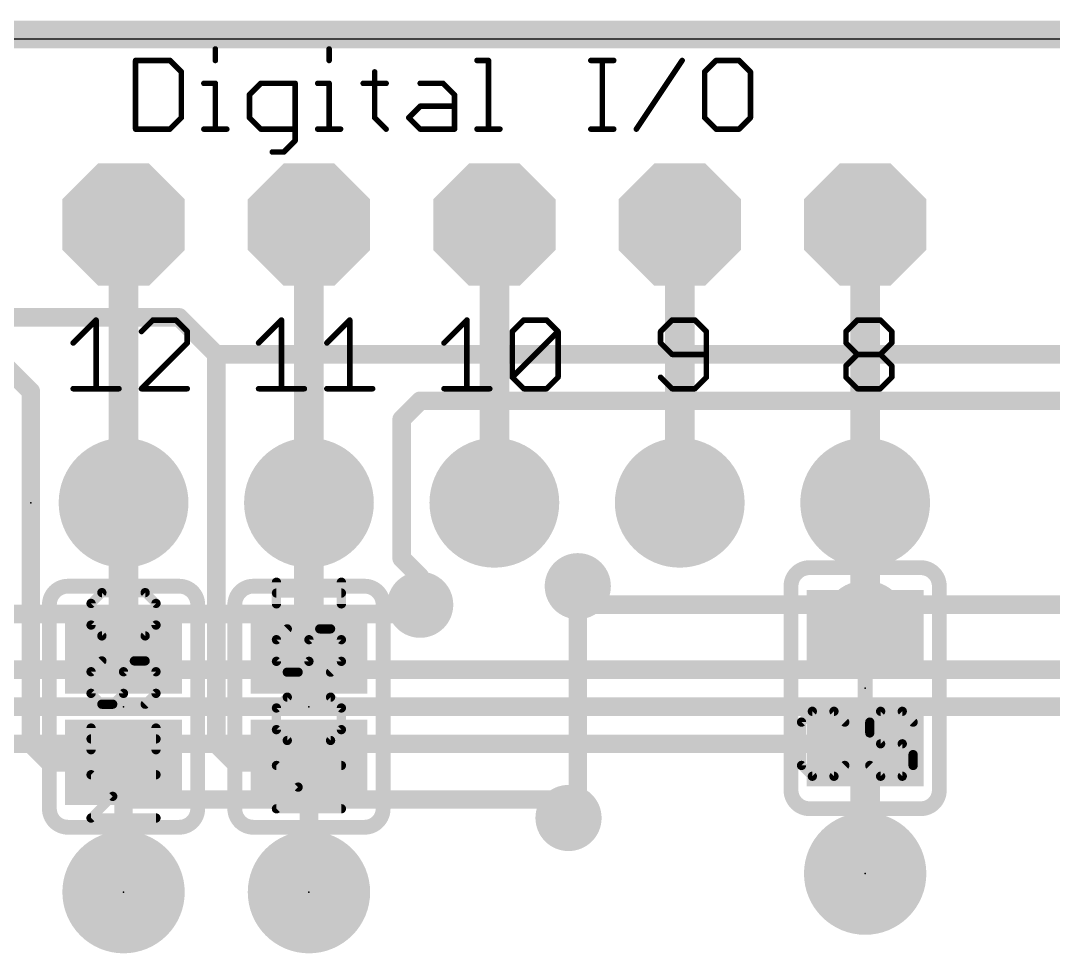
# Model space of a CAD drawing. Extents: x -0.1 to 68.7, y -0.4 to 53.6.
# Drawn here: x 30.09 to 44.23, y 40.82 to 53.59 of the extents above; entities that cross this region are included whole.
import ezdxf

# ---------------------------------------------------------------- set-up
doc = ezdxf.new("R2010")
doc.units = 0
for name, color, linetype in [('1', 12, 'CONTINUOUS'), ('16', 132, 'CONTINUOUS'), ('17', 110, 'CONTINUOUS'), ('18', 110, 'CONTINUOUS'), ('20', 4, 'CONTINUOUS'), ('21', 40, 'CONTINUOUS'), ('22', 6, 'CONTINUOUS'), ('23', 53, 'CONTINUOUS'), ('24', 53, 'CONTINUOUS'), ('51', 253, 'CONTINUOUS')]:
    doc.layers.add(name, color=color, linetype=linetype)

# ---------------------------------------------------------------- blocks, each defined once
blk = doc.blocks.new('RECT')
blk.add_solid([(-0.5, -0.5), (0.5, -0.5), (-0.5, 0.5), (0.5, 0.5)])
blk = doc.blocks.new('ROUNDP')
at = {"const_width": 0.5}
blk.add_lwpolyline([(0, -0.25, 1), (0, 0.25, 1), (0, -0.25)], format="xyb", dxfattribs=at)
blk = doc.blocks.new('OCTAGONP')
at = {"const_width": 0.5}
blk.add_lwpolyline([(-0.25, -0.1036), (-0.25, 0.1036), (-0.1036, 0.25), (0.1036, 0.25), (0.25, 0.1036), (0.25, -0.1036), (0.1036, -0.25), (-0.1036, -0.25), (-0.25, -0.1036), (-0.25, 0.1036)], dxfattribs=at)
blk = doc.blocks.new('ROUNDV')
at = {"const_width": 0.5}
blk.add_lwpolyline([(0, -0.25, 1), (0, 0.25, 1), (0, -0.25)], format="xyb", dxfattribs=at)

msp = doc.modelspace()

# ---------------------------------------------------------------- linework, layer by layer
at = {"layer": '1'}
for points, const_width in [([(0, 53.34), (68.58, 53.34)], 0.254), ([(31.496, 50.8), (31.496, 46.99)], 0.4064), ([(34.036, 50.8), (34.036, 46.99)], 0.4064), ([(36.576, 50.8), (36.576, 46.99)], 0.4064), ([(39.116, 50.8), (39.116, 46.99)], 0.4064), ([(41.656, 50.8), (41.656, 46.99)], 0.4064), ([(37.719, 45.72), (37.719, 45.847)], 0.254), ([(37.846, 45.593), (37.719, 45.72)], 0.254), ([(35.433, 45.466), (35.56, 45.593)], 0.254), ([(56.769, 45.593), (37.846, 45.593)], 0.254), ([(18.669, 45.466), (35.433, 45.466)], 0.254), ([(18.034, 44.704), (52.832, 44.704)], 0.254), ([(45.72, 44.196), (19.304, 44.196)], 0.254), ([(41.656, 43.688), (20.32, 43.688)], 0.254), ([(41.656, 41.91), (41.656, 43.688)], 0.254), ([(37.338, 42.926), (31.496, 42.926)], 0.254), ([(31.496, 42.926), (31.496, 41.656)], 0.254), ([(37.592, 42.672), (37.338, 42.926)], 0.254)]:
    msp.add_lwpolyline(points, dxfattribs=dict(at, const_width=const_width))
for points, const_width in [([(31.5976, 50.8, 1), (31.3944, 50.8)], 0.2032), ([(34.1376, 50.8, 1), (33.9344, 50.8)], 0.2032), ([(36.6776, 50.8, 1), (36.4744, 50.8)], 0.2032), ([(39.2176, 50.8, 1), (39.0144, 50.8)], 0.2032), ([(41.7576, 50.8, 1), (41.5544, 50.8)], 0.2032), ([(31.3944, 46.99, 1), (31.5976, 46.99)], 0.2032), ([(33.9344, 46.99, 1), (34.1376, 46.99)], 0.2032), ([(36.4744, 46.99, 1), (36.6776, 46.99)], 0.2032), ([(39.0144, 46.99, 1), (39.2176, 46.99)], 0.2032), ([(41.5544, 46.99, 1), (41.7576, 46.99)], 0.2032), ([(37.7825, 45.847, 1), (37.6555, 45.847)], 0.127), ([(37.7639, 45.7649, 1), (37.6741, 45.6751)], 0.127), ([(35.6049, 45.5481, 1), (35.5151, 45.6379)], 0.127), ([(37.6555, 45.72, 1), (37.7825, 45.72)], 0.127), ([(37.846, 45.6565, 1), (37.846, 45.5295)], 0.127), ([(37.8011, 45.5481, 1), (37.8909, 45.6379)], 0.127), ([(35.3881, 45.5109, 1), (35.4779, 45.4211)], 0.127), ([(35.433, 45.4025, 1), (35.433, 45.5295)], 0.127), ([(41.7195, 43.688, 1), (41.5925, 43.688)], 0.127), ([(41.656, 43.6245, 1), (41.656, 43.7515)], 0.127), ([(31.496, 42.9895, 1), (31.496, 42.8625)], 0.127), ([(31.5595, 42.926, 1), (31.4325, 42.926)], 0.127), ([(37.3829, 42.9709, 1), (37.2931, 42.8811)], 0.127), ([(37.338, 42.8625, 1), (37.338, 42.9895)], 0.127), ([(37.5471, 42.6271, 1), (37.6369, 42.7169)], 0.127), ([(41.5925, 41.91, 1), (41.7195, 41.91)], 0.127), ([(31.4325, 41.656, 1), (31.5595, 41.656)], 0.127)]:
    msp.add_lwpolyline(points, format="xyb", dxfattribs=dict(at, const_width=const_width))
at = {"layer": '16'}
for points, const_width in [([(68.58, 53.467), (0, 53.467)], 0.254), ([(32.258, 49.53), (17.78, 49.53)], 0.254), ([(32.766, 49.022), (32.258, 49.53)], 0.254), ([(29.718, 49.022), (30.226, 48.514)], 0.254), ([(32.766, 43.688), (32.766, 49.022)], 0.254), ([(61.468, 49.022), (32.766, 49.022)], 0.254), ([(30.226, 48.514), (30.226, 43.688)], 0.254), ([(35.306, 48.133), (35.56, 48.387)], 0.254), ([(59.055, 48.387), (35.56, 48.387)], 0.254), ([(35.306, 46.228), (35.306, 48.133)], 0.254), ([(31.496, 46.99), (31.496, 44.958)], 0.4064), ([(34.036, 46.99), (34.036, 44.958)], 0.4064), ([(41.656, 46.99), (41.656, 45.212)], 0.4064), ([(35.56, 45.974), (35.306, 46.228)], 0.254), ([(35.56, 45.593), (35.56, 45.974)], 0.254), ([(37.719, 45.847), (37.719, 42.799)], 0.254), ([(41.656, 43.688), (41.656, 41.91)], 0.4064), ([(30.226, 43.688), (30.48, 43.434)], 0.254), ([(33.02, 43.434), (32.766, 43.688)], 0.254), ([(30.48, 43.434), (31.496, 43.434)], 0.254), ([(31.496, 41.656), (31.496, 43.434)], 0.254), ([(34.036, 43.434), (33.02, 43.434)], 0.254), ([(34.036, 41.656), (34.036, 43.434)], 0.254), ([(37.719, 42.799), (37.592, 42.672)], 0.254)]:
    msp.add_lwpolyline(points, dxfattribs=dict(at, const_width=const_width))
for points, const_width in [([(32.3029, 49.5749, 1), (32.2131, 49.4851)], 0.127), ([(32.258, 49.4665, 1), (32.258, 49.5935)], 0.127), ([(32.8295, 49.022, 1), (32.7025, 49.022)], 0.127), ([(32.766, 49.0855, 1), (32.766, 48.9585)], 0.127), ([(32.7211, 48.9771, 1), (32.8109, 49.0669)], 0.127), ([(30.2895, 48.514, 1), (30.1625, 48.514)], 0.127), ([(30.1811, 48.4691, 1), (30.2709, 48.5589)], 0.127), ([(35.56, 48.4505, 1), (35.56, 48.3235)], 0.127), ([(35.6049, 48.3421, 1), (35.5151, 48.4319)], 0.127), ([(35.3695, 48.133, 1), (35.2425, 48.133)], 0.127), ([(35.2611, 48.1779, 1), (35.3509, 48.0881)], 0.127), ([(31.5976, 46.99, 1), (31.3944, 46.99)], 0.2032), ([(34.1376, 46.99, 1), (33.9344, 46.99)], 0.2032), ([(41.7576, 46.99, 1), (41.5544, 46.99)], 0.2032), ([(35.3509, 46.2729, 1), (35.2611, 46.1831)], 0.127), ([(35.2425, 46.228, 1), (35.3695, 46.228)], 0.127), ([(35.6235, 45.974, 1), (35.4965, 45.974)], 0.127), ([(35.5151, 45.9291, 1), (35.6049, 46.0189)], 0.127), ([(37.7825, 45.847, 1), (37.6555, 45.847)], 0.127), ([(35.4965, 45.593, 1), (35.6235, 45.593)], 0.127), ([(41.5544, 45.212, 1), (41.7576, 45.212)], 0.2032), ([(31.3944, 44.958, 1), (31.5976, 44.958)], 0.2032), ([(33.9344, 44.958, 1), (34.1376, 44.958)], 0.2032), ([(41.7576, 43.688, 1), (41.5544, 43.688)], 0.2032), ([(30.2709, 43.7329, 1), (30.1811, 43.6431)], 0.127), ([(30.1625, 43.688, 1), (30.2895, 43.688)], 0.127), ([(32.8109, 43.7329, 1), (32.7211, 43.6431)], 0.127), ([(32.7025, 43.688, 1), (32.8295, 43.688)], 0.127), ([(30.48, 43.4975, 1), (30.48, 43.3705)], 0.127), ([(30.4351, 43.3891, 1), (30.5249, 43.4789)], 0.127), ([(31.5595, 43.434, 1), (31.4325, 43.434)], 0.127), ([(31.496, 43.3705, 1), (31.496, 43.4975)], 0.127), ([(33.02, 43.4975, 1), (33.02, 43.3705)], 0.127), ([(32.9751, 43.3891, 1), (33.0649, 43.4789)], 0.127), ([(34.0995, 43.434, 1), (33.9725, 43.434)], 0.127), ([(34.036, 43.3705, 1), (34.036, 43.4975)], 0.127), ([(37.7639, 42.7541, 1), (37.6741, 42.8439)], 0.127), ([(37.5471, 42.7169, 1), (37.6369, 42.6271)], 0.127), ([(37.6555, 42.799, 1), (37.7825, 42.799)], 0.127), ([(41.5544, 41.91, 1), (41.7576, 41.91)], 0.2032), ([(31.4325, 41.656, 1), (31.5595, 41.656)], 0.127), ([(33.9725, 41.656, 1), (34.0995, 41.656)], 0.127)]:
    msp.add_lwpolyline(points, format="xyb", dxfattribs=dict(at, const_width=const_width))
at = {"layer": '20'}
msp.add_line((64.516, 53.34), (0, 53.34), dxfattribs=at)
at = {"layer": '21'}
for points, const_width in [([(32.7724, 53.2055, 1), (32.7343, 53.2055)], 0.0381), ([(34.3316, 53.2055, 1), (34.2935, 53.2055)], 0.0381), ([(31.6802, 53.0487, 1), (31.6421, 53.0487)], 0.0381), ([(31.6611, 53.0678, 1), (31.6611, 53.0297)], 0.0381), ([(32.1449, 53.0622, 1), (32.1179, 53.0352)], 0.0381), ([(32.1314, 53.0297, 1), (32.1314, 53.0678)], 0.0381), ([(32.7343, 53.0487, 1), (32.7724, 53.0487)], 0.0381), ([(34.2935, 53.0487, 1), (34.3316, 53.0487)], 0.0381), ([(36.3387, 53.0678, 1), (36.3387, 53.0297)], 0.0381), ([(36.5145, 53.0487, 1), (36.4764, 53.0487)], 0.0381), ([(36.4955, 53.0297, 1), (36.4955, 53.0678)], 0.0381), ([(37.8979, 53.0678, 1), (37.8979, 53.0297)], 0.0381), ([(38.0737, 53.0487, 1), (38.0356, 53.0487)], 0.0381), ([(38.2114, 53.0297, 1), (38.2114, 53.0678)], 0.0381), ([(39.1645, 53.0381, 1), (39.1328, 53.0593)], 0.0381), ([(39.6138, 53.0678, 1), (39.6138, 53.0297)], 0.0381), ([(39.6273, 53.0352, 1), (39.6004, 53.0622)], 0.0381), ([(39.9409, 53.0622, 1), (39.9139, 53.0352)], 0.0381), ([(39.9274, 53.0297, 1), (39.9274, 53.0678)], 0.0381), ([(32.3072, 52.8919, 1), (32.2691, 52.8919)], 0.0381), ([(32.2747, 52.8785, 1), (32.3016, 52.9054)], 0.0381), ([(34.9553, 52.8919, 1), (34.9172, 52.8919)], 0.0381), ([(39.4761, 52.8919, 1), (39.438, 52.8919)], 0.0381), ([(39.4436, 52.9054, 1), (39.4706, 52.8785)], 0.0381), ([(40.1032, 52.8919, 1), (40.0651, 52.8919)], 0.0381), ([(40.0707, 52.8785, 1), (40.0976, 52.9054)], 0.0381), ([(32.5966, 52.7542, 1), (32.5966, 52.7161)], 0.0381), ([(32.7724, 52.7352, 1), (32.7343, 52.7352)], 0.0381), ([(32.7534, 52.7161, 1), (32.7534, 52.7542)], 0.0381), ([(33.3771, 52.7542, 1), (33.3771, 52.7161)], 0.0381), ([(33.3905, 52.7217, 1), (33.3636, 52.7486)], 0.0381), ([(33.8664, 52.7352, 1), (33.8283, 52.7352)], 0.0381), ([(33.8474, 52.7161, 1), (33.8474, 52.7542)], 0.0381), ([(34.1558, 52.7542, 1), (34.1558, 52.7161)], 0.0381), ([(34.3316, 52.7352, 1), (34.2935, 52.7352)], 0.0381), ([(34.3126, 52.7161, 1), (34.3126, 52.7542)], 0.0381), ([(34.7795, 52.7542, 1), (34.7795, 52.7161)], 0.0381), ([(35.093, 52.7161, 1), (35.093, 52.7542)], 0.0381), ([(35.5599, 52.7542, 1), (35.5599, 52.7161)], 0.0381), ([(35.8869, 52.7486, 1), (35.86, 52.7217)], 0.0381), ([(35.8735, 52.7161, 1), (35.8735, 52.7542)], 0.0381), ([(33.2393, 52.5784, 1), (33.2012, 52.5784)], 0.0381), ([(33.2068, 52.5919, 1), (33.2338, 52.5649)], 0.0381), ([(36.0493, 52.5784, 1), (36.0112, 52.5784)], 0.0381), ([(36.0168, 52.5649, 1), (36.0437, 52.5919)], 0.0381), ([(35.5599, 52.4407, 1), (35.5599, 52.4026)], 0.0381), ([(35.5734, 52.4082, 1), (35.5465, 52.4351)], 0.0381), ([(36.0302, 52.4026, 1), (36.0302, 52.4407)], 0.0381), ([(32.2691, 52.2649, 1), (32.3072, 52.2649)], 0.0381), ([(32.3016, 52.2514, 1), (32.2747, 52.2783)], 0.0381), ([(33.2338, 52.2783, 1), (33.2068, 52.2514)], 0.0381), ([(33.2012, 52.2649, 1), (33.2393, 52.2649)], 0.0381), ([(34.9497, 52.2783, 1), (34.9228, 52.2514)], 0.0381), ([(34.9172, 52.2649, 1), (34.9553, 52.2649)], 0.0381), ([(35.4166, 52.2783, 1), (35.3897, 52.2514)], 0.0381), ([(35.3897, 52.2783, 1), (35.4166, 52.2514)], 0.0381), ([(39.4706, 52.2783, 1), (39.4436, 52.2514)], 0.0381), ([(39.438, 52.2649, 1), (39.4761, 52.2649)], 0.0381), ([(40.0651, 52.2649, 1), (40.1032, 52.2649)], 0.0381), ([(40.0976, 52.2514, 1), (40.0707, 52.2783)], 0.0381), ([(31.6611, 52.1272, 1), (31.6611, 52.0891)], 0.0381), ([(31.6421, 52.1081, 1), (31.6802, 52.1081)], 0.0381), ([(32.1179, 52.1216, 1), (32.1449, 52.0946)], 0.0381), ([(32.1314, 52.0891, 1), (32.1314, 52.1272)], 0.0381), ([(32.5966, 52.1272, 1), (32.5966, 52.0891)], 0.0381), ([(32.7343, 52.1081, 1), (32.7724, 52.1081)], 0.0381), ([(32.9102, 52.0891, 1), (32.9102, 52.1272)], 0.0381), ([(33.3771, 52.1272, 1), (33.3771, 52.0891)], 0.0381), ([(33.3636, 52.0946, 1), (33.3905, 52.1216)], 0.0381), ([(33.8474, 52.0891, 1), (33.8474, 52.1272)], 0.0381), ([(34.1558, 52.1272, 1), (34.1558, 52.0891)], 0.0381), ([(34.2935, 52.1081, 1), (34.3316, 52.1081)], 0.0381), ([(34.4693, 52.0891, 1), (34.4693, 52.1272)], 0.0381), ([(35.0796, 52.0946, 1), (35.1065, 52.1216)], 0.0381), ([(35.5599, 52.1272, 1), (35.5599, 52.0891)], 0.0381), ([(35.5465, 52.0946, 1), (35.5734, 52.1216)], 0.0381), ([(36.0112, 52.1081, 1), (36.0493, 52.1081)], 0.0381), ([(36.0302, 52.0891, 1), (36.0302, 52.1272)], 0.0381), ([(36.3387, 52.1272, 1), (36.3387, 52.0891)], 0.0381), ([(36.4764, 52.1081, 1), (36.5145, 52.1081)], 0.0381), ([(36.6522, 52.0891, 1), (36.6522, 52.1272)], 0.0381), ([(37.8979, 52.1272, 1), (37.8979, 52.0891)], 0.0381), ([(38.0356, 52.1081, 1), (38.0737, 52.1081)], 0.0381), ([(38.2114, 52.0891, 1), (38.2114, 52.1272)], 0.0381), ([(38.5057, 52.1187, 1), (38.5374, 52.0975)], 0.0381), ([(39.6138, 52.1272, 1), (39.6138, 52.0891)], 0.0381), ([(39.6004, 52.0946, 1), (39.6273, 52.1216)], 0.0381), ([(39.9139, 52.1216, 1), (39.9409, 52.0946)], 0.0381), ([(39.9274, 52.0891, 1), (39.9274, 52.1272)], 0.0381), ([(33.8283, 51.9513, 1), (33.8664, 51.9513)], 0.0381), ([(33.8608, 51.9379, 1), (33.8339, 51.9648)], 0.0381), ([(33.5338, 51.8136, 1), (33.5338, 51.7755)], 0.0381), ([(33.6771, 51.808, 1), (33.7041, 51.7811)], 0.0381), ([(33.6906, 51.7755, 1), (33.6906, 51.8136)], 0.0381), ([(31.1386, 49.4927, 1), (31.1005, 49.4927)], 0.0381), ([(31.1331, 49.4792, 1), (31.1061, 49.5062)], 0.0381), ([(31.8983, 49.5118, 1), (31.8983, 49.4737)], 0.0381), ([(31.9118, 49.4792, 1), (31.8849, 49.5062)], 0.0381), ([(32.2254, 49.5062, 1), (32.1984, 49.4792)], 0.0381), ([(32.2119, 49.4737, 1), (32.2119, 49.5118)], 0.0381), ([(33.6786, 49.4927, 1), (33.6405, 49.4927)], 0.0381), ([(33.6731, 49.4792, 1), (33.6461, 49.5062)], 0.0381), ([(34.6142, 49.4927, 1), (34.5761, 49.4927)], 0.0381), ([(34.6086, 49.4792, 1), (34.5816, 49.5062)], 0.0381), ([(36.2186, 49.4927, 1), (36.1805, 49.4927)], 0.0381), ([(36.2131, 49.4792, 1), (36.1861, 49.5062)], 0.0381), ([(36.9783, 49.5118, 1), (36.9783, 49.4737)], 0.0381), ([(36.9918, 49.4792, 1), (36.9649, 49.5062)], 0.0381), ([(37.3054, 49.5062, 1), (37.2784, 49.4792)], 0.0381), ([(37.2919, 49.4737, 1), (37.2919, 49.5118)], 0.0381), ([(39.0103, 49.5118, 1), (39.0103, 49.4737)], 0.0381), ([(39.0238, 49.4792, 1), (38.9969, 49.5062)], 0.0381), ([(39.3374, 49.5062, 1), (39.3104, 49.4792)], 0.0381), ([(39.3239, 49.4737, 1), (39.3239, 49.5118)], 0.0381), ([(41.5503, 49.5118, 1), (41.5503, 49.4737)], 0.0381), ([(41.5638, 49.4792, 1), (41.5369, 49.5062)], 0.0381), ([(41.8774, 49.5062, 1), (41.8504, 49.4792)], 0.0381), ([(41.8639, 49.4737, 1), (41.8639, 49.5118)], 0.0381), ([(31.7281, 49.3494, 1), (31.7551, 49.3225)], 0.0381), ([(32.3877, 49.3359, 1), (32.3496, 49.3359)], 0.0381), ([(32.3552, 49.3225, 1), (32.3821, 49.3494)], 0.0381), ([(36.8406, 49.3359, 1), (36.8025, 49.3359)], 0.0381), ([(36.8081, 49.3494, 1), (36.8351, 49.3225)], 0.0381), ([(37.4677, 49.3359, 1), (37.4296, 49.3359)], 0.0381), ([(37.4621, 49.3225, 1), (37.4352, 49.3494)], 0.0381), ([(37.4352, 49.3225, 1), (37.4621, 49.3494)], 0.0381), ([(38.8726, 49.3359, 1), (38.8345, 49.3359)], 0.0381), ([(38.8401, 49.3494, 1), (38.8671, 49.3225)], 0.0381), ([(39.4997, 49.3359, 1), (39.4616, 49.3359)], 0.0381), ([(39.4672, 49.3225, 1), (39.4941, 49.3494)], 0.0381), ([(41.4126, 49.3359, 1), (41.3745, 49.3359)], 0.0381), ([(41.3801, 49.3494, 1), (41.4071, 49.3225)], 0.0381), ([(42.0397, 49.3359, 1), (42.0016, 49.3359)], 0.0381), ([(42.0072, 49.3225, 1), (42.0341, 49.3494)], 0.0381), ([(30.7926, 49.1926, 1), (30.8195, 49.1657)], 0.0381), ([(32.3496, 49.1792, 1), (32.3877, 49.1792)], 0.0381), ([(32.3821, 49.1657, 1), (32.3552, 49.1926)], 0.0381), ([(33.3326, 49.1926, 1), (33.3595, 49.1657)], 0.0381), ([(34.2681, 49.1926, 1), (34.2951, 49.1657)], 0.0381), ([(35.8726, 49.1926, 1), (35.8995, 49.1657)], 0.0381), ([(38.8345, 49.1792, 1), (38.8726, 49.1792)], 0.0381), ([(38.8671, 49.1926, 1), (38.8401, 49.1657)], 0.0381), ([(41.3745, 49.1792, 1), (41.4126, 49.1792)], 0.0381), ([(41.4071, 49.1926, 1), (41.3801, 49.1657)], 0.0381), ([(42.0016, 49.1792, 1), (42.0397, 49.1792)], 0.0381), ([(42.0341, 49.1657, 1), (42.0072, 49.1926)], 0.0381), ([(39.0103, 49.0415, 1), (39.0103, 49.0034)], 0.0381), ([(38.9969, 49.0089, 1), (39.0238, 49.0359)], 0.0381), ([(39.4807, 49.0034, 1), (39.4807, 49.0415)], 0.0381), ([(41.5503, 49.0415, 1), (41.5503, 49.0034)], 0.0381), ([(41.5638, 49.0089, 1), (41.5369, 49.0359)], 0.0381), ([(41.5369, 49.0089, 1), (41.5638, 49.0359)], 0.0381), ([(41.8774, 49.0359, 1), (41.8504, 49.0089)], 0.0381), ([(41.8504, 49.0359, 1), (41.8774, 49.0089)], 0.0381), ([(41.8639, 49.0034, 1), (41.8639, 49.0415)], 0.0381), ([(41.4126, 48.8656, 1), (41.3745, 48.8656)], 0.0381), ([(41.3801, 48.8791, 1), (41.4071, 48.8522)], 0.0381), ([(42.0397, 48.8656, 1), (42.0016, 48.8656)], 0.0381), ([(42.0072, 48.8522, 1), (42.0341, 48.8791)], 0.0381), ([(36.8351, 48.7223, 1), (36.8081, 48.6954)], 0.0381), ([(36.8081, 48.7223, 1), (36.8351, 48.6954)], 0.0381), ([(36.8025, 48.7089, 1), (36.8406, 48.7089)], 0.0381), ([(37.4296, 48.7089, 1), (37.4677, 48.7089)], 0.0381), ([(37.4621, 48.6954, 1), (37.4352, 48.7223)], 0.0381), ([(38.8671, 48.7223, 1), (38.8401, 48.6954)], 0.0381), ([(39.4616, 48.7089, 1), (39.4997, 48.7089)], 0.0381), ([(39.4941, 48.6954, 1), (39.4672, 48.7223)], 0.0381), ([(41.3745, 48.7089, 1), (41.4126, 48.7089)], 0.0381), ([(41.4071, 48.7223, 1), (41.3801, 48.6954)], 0.0381), ([(42.0016, 48.7089, 1), (42.0397, 48.7089)], 0.0381), ([(42.0341, 48.6954, 1), (42.0072, 48.7223)], 0.0381), ([(30.8061, 48.5712, 1), (30.8061, 48.5331)], 0.0381), ([(31.1005, 48.5521, 1), (31.1386, 48.5521)], 0.0381), ([(31.4331, 48.5331, 1), (31.4331, 48.5712)], 0.0381), ([(31.7416, 48.5712, 1), (31.7416, 48.5331)], 0.0381), ([(31.7281, 48.5656, 1), (31.7551, 48.5386)], 0.0381), ([(32.3687, 48.5331, 1), (32.3687, 48.5712)], 0.0381), ([(33.3461, 48.5712, 1), (33.3461, 48.5331)], 0.0381), ([(33.6405, 48.5521, 1), (33.6786, 48.5521)], 0.0381), ([(33.9731, 48.5331, 1), (33.9731, 48.5712)], 0.0381), ([(34.2816, 48.5712, 1), (34.2816, 48.5331)], 0.0381), ([(34.5761, 48.5521, 1), (34.6142, 48.5521)], 0.0381), ([(34.9087, 48.5331, 1), (34.9087, 48.5712)], 0.0381), ([(35.8861, 48.5712, 1), (35.8861, 48.5331)], 0.0381), ([(36.1805, 48.5521, 1), (36.2186, 48.5521)], 0.0381), ([(36.5131, 48.5331, 1), (36.5131, 48.5712)], 0.0381), ([(36.9783, 48.5712, 1), (36.9783, 48.5331)], 0.0381), ([(36.9649, 48.5386, 1), (36.9918, 48.5656)], 0.0381), ([(37.2784, 48.5656, 1), (37.3054, 48.5386)], 0.0381), ([(37.2919, 48.5331, 1), (37.2919, 48.5712)], 0.0381), ([(39.0103, 48.5712, 1), (39.0103, 48.5331)], 0.0381), ([(38.9969, 48.5386, 1), (39.0238, 48.5656)], 0.0381), ([(39.3104, 48.5656, 1), (39.3374, 48.5386)], 0.0381), ([(39.3239, 48.5331, 1), (39.3239, 48.5712)], 0.0381), ([(41.5503, 48.5712, 1), (41.5503, 48.5331)], 0.0381), ([(41.5369, 48.5386, 1), (41.5638, 48.5656)], 0.0381), ([(41.8504, 48.5656, 1), (41.8774, 48.5386)], 0.0381), ([(41.8639, 48.5331, 1), (41.8639, 48.5712)], 0.0381), ([(33.6225, 45.9015, 1), (33.559, 45.9015)], 0.0635), ([(34.5123, 45.9015, 1), (34.4487, 45.9015)], 0.0635), ([(41.656, 45.1594, 1), (41.656, 45.5186, 1), (41.656, 45.1594)], 0.8128), ([(31.199, 45.791, 1), (31.199, 45.7275)], 0.0635), ([(31.2215, 45.7368, 1), (31.1766, 45.7817)], 0.0635), ([(31.8147, 45.7817, 1), (31.7698, 45.7368)], 0.0635), ([(31.7922, 45.7275, 1), (31.7922, 45.791)], 0.0635), ([(33.5907, 45.785, 1), (33.5907, 45.7215)], 0.0635), ([(34.4805, 45.7215, 1), (34.4805, 45.785)], 0.0635), ([(31.0825, 45.611, 1), (31.019, 45.611)], 0.0635), ([(31.0283, 45.6334, 1), (31.0732, 45.5885)], 0.0635), ([(31.9722, 45.611, 1), (31.9088, 45.611)], 0.0635), ([(31.918, 45.5885, 1), (31.963, 45.6334)], 0.0635), ([(33.559, 45.6049, 1), (33.6225, 45.6049)], 0.0635), ([(34.4487, 45.6049, 1), (34.5123, 45.6049)], 0.0635), ([(31.019, 45.3144, 1), (31.0825, 45.3144)], 0.0635), ([(31.0732, 45.3368, 1), (31.0283, 45.2919)], 0.0635), ([(31.9088, 45.3144, 1), (31.9722, 45.3144)], 0.0635), ([(31.963, 45.2919, 1), (31.918, 45.3368)], 0.0635), ([(33.7615, 45.2401, 1), (33.7166, 45.285)], 0.0635), ([(34.1839, 45.2943, 1), (34.1839, 45.2308)], 0.0635), ([(34.2064, 45.2401, 1), (34.1615, 45.285)], 0.0635), ([(34.3547, 45.285, 1), (34.3098, 45.2401)], 0.0635), ([(34.3322, 45.2308, 1), (34.3322, 45.2943)], 0.0635), ([(31.199, 45.1978, 1), (31.199, 45.1343)], 0.0635), ([(31.1766, 45.1436, 1), (31.2215, 45.1885)], 0.0635), ([(31.7698, 45.1885, 1), (31.8147, 45.1436)], 0.0635), ([(31.7922, 45.1343, 1), (31.7922, 45.1978)], 0.0635), ([(33.6225, 45.1143, 1), (33.559, 45.1143)], 0.0635), ([(33.5683, 45.1367, 1), (33.6132, 45.0918)], 0.0635), ([(34.0674, 45.1143, 1), (34.0039, 45.1143)], 0.0635), ([(34.0132, 45.1367, 1), (34.0581, 45.0918)], 0.0635), ([(34.5123, 45.1143, 1), (34.4487, 45.1143)], 0.0635), ([(34.458, 45.0918, 1), (34.503, 45.1367)], 0.0635), ([(31.2215, 44.8013, 1), (31.1766, 44.8462)], 0.0635), ([(31.6439, 44.8555, 1), (31.6439, 44.792)], 0.0635), ([(31.6664, 44.8013, 1), (31.6215, 44.8462)], 0.0635), ([(31.8147, 44.8462, 1), (31.7698, 44.8013)], 0.0635), ([(31.7922, 44.792, 1), (31.7922, 44.8555)], 0.0635), ([(33.559, 44.8177, 1), (33.6225, 44.8177)], 0.0635), ([(33.6132, 44.8402, 1), (33.5683, 44.7953)], 0.0635), ([(34.0039, 44.8177, 1), (34.0674, 44.8177)], 0.0635), ([(34.0581, 44.7953, 1), (34.0132, 44.8402)], 0.0635), ([(34.4487, 44.8177, 1), (34.5123, 44.8177)], 0.0635), ([(34.503, 44.7953, 1), (34.458, 44.8402)], 0.0635), ([(31.0825, 44.6755, 1), (31.019, 44.6755)], 0.0635), ([(31.0283, 44.6979, 1), (31.0732, 44.653)], 0.0635), ([(31.5274, 44.6755, 1), (31.4639, 44.6755)], 0.0635), ([(31.4732, 44.6979, 1), (31.5181, 44.653)], 0.0635), ([(31.9722, 44.6755, 1), (31.9088, 44.6755)], 0.0635), ([(31.918, 44.653, 1), (31.963, 44.6979)], 0.0635), ([(33.739, 44.7012, 1), (33.739, 44.6377)], 0.0635), ([(33.7166, 44.647, 1), (33.7615, 44.6919)], 0.0635), ([(33.8649, 44.6919, 1), (33.9098, 44.647)], 0.0635), ([(33.8873, 44.6377, 1), (33.8873, 44.7012)], 0.0635), ([(34.3098, 44.6919, 1), (34.3547, 44.647)], 0.0635), ([(31.0732, 44.4013, 1), (31.0283, 44.3564)], 0.0635), ([(31.5181, 44.3564, 1), (31.4732, 44.4013)], 0.0635), ([(31.963, 44.3564, 1), (31.918, 44.4013)], 0.0635), ([(31.019, 44.3789, 1), (31.0825, 44.3789)], 0.0635), ([(31.199, 44.2623, 1), (31.199, 44.1988)], 0.0635), ([(31.1766, 44.2081, 1), (31.2215, 44.253)], 0.0635), ([(31.3249, 44.253, 1), (31.3698, 44.2081)], 0.0635), ([(31.3473, 44.1988, 1), (31.3473, 44.2623)], 0.0635), ([(31.4639, 44.3789, 1), (31.5274, 44.3789)], 0.0635), ([(31.7698, 44.253, 1), (31.8147, 44.2081)], 0.0635), ([(31.9088, 44.3789, 1), (31.9722, 44.3789)], 0.0635), ([(33.739, 44.3588, 1), (33.739, 44.2953)], 0.0635), ([(33.7615, 44.3046, 1), (33.7166, 44.3495)], 0.0635), ([(34.3547, 44.3495, 1), (34.3098, 44.3046)], 0.0635), ([(34.3322, 44.2953, 1), (34.3322, 44.3588)], 0.0635), ([(33.6225, 44.1788, 1), (33.559, 44.1788)], 0.0635), ([(33.5683, 44.2012, 1), (33.6132, 44.1563)], 0.0635), ([(34.5123, 44.1788, 1), (34.4487, 44.1788)], 0.0635), ([(34.458, 44.1563, 1), (34.503, 44.2012)], 0.0635), ([(40.9323, 44.165, 1), (40.9323, 44.1015)], 0.0635), ([(40.9547, 44.1108, 1), (40.9098, 44.1557)], 0.0635), ([(41.2513, 44.1557, 1), (41.2064, 44.1108)], 0.0635), ([(41.2289, 44.1015, 1), (41.2289, 44.165)], 0.0635), ([(41.8678, 44.165, 1), (41.8678, 44.1015)], 0.0635), ([(41.8902, 44.1108, 1), (41.8453, 44.1557)], 0.0635), ([(42.1868, 44.1557, 1), (42.1419, 44.1108)], 0.0635), ([(42.1644, 44.1015, 1), (42.1644, 44.165)], 0.0635), ([(40.8157, 43.985, 1), (40.7522, 43.985)], 0.0635), ([(40.7615, 44.0074, 1), (40.8064, 43.9625)], 0.0635), ([(41.3547, 43.9625, 1), (41.3996, 44.0074)], 0.0635), ([(41.7513, 43.985, 1), (41.6878, 43.985)], 0.0635), ([(41.697, 44.0074, 1), (41.742, 43.9625)], 0.0635), ([(42.2902, 43.9625, 1), (42.3351, 44.0074)], 0.0635), ([(31.0825, 43.9035, 1), (31.019, 43.9035)], 0.0635), ([(31.9722, 43.9035, 1), (31.9088, 43.9035)], 0.0635), ([(33.559, 43.8822, 1), (33.6225, 43.8822)], 0.0635), ([(33.6132, 43.9046, 1), (33.5683, 43.8597)], 0.0635), ([(34.4487, 43.8822, 1), (34.5123, 43.8822)], 0.0635), ([(34.503, 43.8597, 1), (34.458, 43.9046)], 0.0635), ([(41.742, 43.8591, 1), (41.697, 43.8142)], 0.0635), ([(41.6878, 43.8367, 1), (41.7513, 43.8367)], 0.0635), ([(31.0507, 43.7869, 1), (31.0507, 43.7234)], 0.0635), ([(31.9405, 43.7234, 1), (31.9405, 43.7869)], 0.0635), ([(33.739, 43.7657, 1), (33.739, 43.7022)], 0.0635), ([(33.7166, 43.7114, 1), (33.7615, 43.7564)], 0.0635), ([(34.3098, 43.7564, 1), (34.3547, 43.7114)], 0.0635), ([(34.3322, 43.7022, 1), (34.3322, 43.7657)], 0.0635), ([(41.8678, 43.7201, 1), (41.8678, 43.6566)], 0.0635), ([(41.8453, 43.6659, 1), (41.8902, 43.7108)], 0.0635), ([(42.1868, 43.7108, 1), (42.1419, 43.6659)], 0.0635), ([(42.1644, 43.6566, 1), (42.1644, 43.7201)], 0.0635), ([(31.019, 43.6069, 1), (31.0825, 43.6069)], 0.0635), ([(31.9088, 43.6069, 1), (31.9722, 43.6069)], 0.0635), ([(42.3444, 43.5401, 1), (42.2809, 43.5401)], 0.0635), ([(42.2902, 43.5176, 1), (42.3351, 43.5625)], 0.0635), ([(33.5907, 43.4233, 1), (33.5907, 43.3598)], 0.0635), ([(33.6132, 43.414, 1), (33.5683, 43.3691)], 0.0635), ([(34.4805, 43.3598, 1), (34.4805, 43.4233)], 0.0635), ([(40.8064, 43.4142, 1), (40.7615, 43.3693)], 0.0635), ([(41.3996, 43.3693, 1), (41.3547, 43.4142)], 0.0635), ([(41.742, 43.4142, 1), (41.697, 43.3693)], 0.0635), ([(42.3351, 43.3693, 1), (42.2902, 43.4142)], 0.0635), ([(31.0507, 43.2963, 1), (31.0507, 43.2328)], 0.0635), ([(31.0732, 43.287, 1), (31.0283, 43.2421)], 0.0635), ([(31.9405, 43.2328, 1), (31.9405, 43.2963)], 0.0635), ([(40.7522, 43.3918, 1), (40.8157, 43.3918)], 0.0635), ([(40.9323, 43.2753, 1), (40.9323, 43.2118)], 0.0635), ([(40.9098, 43.221, 1), (40.9547, 43.266)], 0.0635), ([(41.2064, 43.266, 1), (41.2513, 43.221)], 0.0635), ([(41.2289, 43.2118, 1), (41.2289, 43.2753)], 0.0635), ([(41.8678, 43.2753, 1), (41.8678, 43.2118)], 0.0635), ([(41.8453, 43.221, 1), (41.8902, 43.266)], 0.0635), ([(42.1419, 43.266, 1), (42.1868, 43.221)], 0.0635), ([(42.1644, 43.2118, 1), (42.1644, 43.2753)], 0.0635), ([(42.2809, 43.3918, 1), (42.3444, 43.3918)], 0.0635), ([(33.9098, 43.0725, 1), (33.8649, 43.1174)], 0.0635), ([(31.3698, 42.9455, 1), (31.3249, 42.9904)], 0.0635), ([(31.3249, 42.9455, 1), (31.3698, 42.9904)], 0.0635), ([(33.8649, 43.0725, 1), (33.9098, 43.1174)], 0.0635), ([(31.0507, 42.7031, 1), (31.0507, 42.6396)], 0.0635), ([(31.9405, 42.6396, 1), (31.9405, 42.7031)], 0.0635), ([(33.5907, 42.8301, 1), (33.5907, 42.7666)], 0.0635), ([(33.5683, 42.8208, 1), (33.6132, 42.7759)], 0.0635), ([(34.4805, 42.7666, 1), (34.4805, 42.8301)], 0.0635), ([(31.0283, 42.6938, 1), (31.0732, 42.6489)], 0.0635)]:
    msp.add_lwpolyline(points, format="xyb", dxfattribs=dict(at, const_width=const_width))
for points, const_width in [([(32.7534, 53.2055), (32.7534, 53.0487)], 0.0762), ([(34.3126, 53.2055), (34.3126, 53.0487)], 0.0762), ([(31.6611, 53.0487), (31.6611, 52.1081)], 0.0762), ([(32.1314, 53.0487), (31.6611, 53.0487)], 0.0762), ([(32.2882, 52.8919), (32.1314, 53.0487)], 0.0762), ([(36.3387, 53.0487), (36.4955, 53.0487)], 0.0762), ([(36.4955, 53.0487), (36.4955, 52.1081)], 0.0762), ([(37.8979, 53.0487), (38.2114, 53.0487)], 0.0762), ([(38.0547, 52.1081), (38.0547, 53.0487)], 0.0762), ([(38.5216, 52.1081), (39.1486, 53.0487)], 0.0762), ([(39.6138, 53.0487), (39.4571, 52.8919)], 0.0762), ([(39.9274, 53.0487), (39.6138, 53.0487)], 0.0762), ([(40.0842, 52.8919), (39.9274, 53.0487)], 0.0762), ([(32.2882, 52.2649), (32.2882, 52.8919)], 0.0762), ([(34.9363, 52.8919), (34.9363, 52.2649)], 0.0762), ([(39.4571, 52.8919), (39.4571, 52.2649)], 0.0762), ([(40.0842, 52.2649), (40.0842, 52.8919)], 0.0762), ([(32.5966, 52.7352), (32.7534, 52.7352)], 0.0762), ([(32.7534, 52.7352), (32.7534, 52.1081)], 0.0762), ([(33.3771, 52.7352), (33.2203, 52.5784)], 0.0762), ([(33.8474, 52.7352), (33.3771, 52.7352)], 0.0762), ([(33.8474, 51.9513), (33.8474, 52.7352)], 0.0762), ([(34.1558, 52.7352), (34.3126, 52.7352)], 0.0762), ([(34.3126, 52.7352), (34.3126, 52.1081)], 0.0762), ([(34.7795, 52.7352), (35.093, 52.7352)], 0.0762), ([(35.5599, 52.7352), (35.8735, 52.7352)], 0.0762), ([(35.8735, 52.7352), (36.0302, 52.5784)], 0.0762), ([(33.2203, 52.5784), (33.2203, 52.2649)], 0.0762), ([(36.0302, 52.5784), (36.0302, 52.1081)], 0.0762), ([(35.4032, 52.2649), (35.5599, 52.4216)], 0.0762), ([(35.5599, 52.4216), (36.0302, 52.4216)], 0.0762), ([(32.1314, 52.1081), (32.2882, 52.2649)], 0.0762), ([(33.2203, 52.2649), (33.3771, 52.1081)], 0.0762), ([(34.9363, 52.2649), (35.093, 52.1081)], 0.0762), ([(35.5599, 52.1081), (35.4032, 52.2649)], 0.0762), ([(39.4571, 52.2649), (39.6138, 52.1081)], 0.0762), ([(39.9274, 52.1081), (40.0842, 52.2649)], 0.0762), ([(31.6611, 52.1081), (32.1314, 52.1081)], 0.0762), ([(32.5966, 52.1081), (32.9102, 52.1081)], 0.0762), ([(33.3771, 52.1081), (33.8474, 52.1081)], 0.0762), ([(34.1558, 52.1081), (34.4693, 52.1081)], 0.0762), ([(36.0302, 52.1081), (35.5599, 52.1081)], 0.0762), ([(36.3387, 52.1081), (36.6522, 52.1081)], 0.0762), ([(37.8979, 52.1081), (38.2114, 52.1081)], 0.0762), ([(39.6138, 52.1081), (39.9274, 52.1081)], 0.0762), ([(33.6906, 51.7946), (33.8474, 51.9513)], 0.0762), ([(33.5338, 51.7946), (33.6906, 51.7946)], 0.0762), ([(30.8061, 49.1792), (31.1196, 49.4927)], 0.0762), ([(31.1196, 49.4927), (31.1196, 48.5521)], 0.0762), ([(31.8983, 49.4927), (31.7416, 49.3359)], 0.0762), ([(32.2119, 49.4927), (31.8983, 49.4927)], 0.0762), ([(32.3687, 49.3359), (32.2119, 49.4927)], 0.0762), ([(33.3461, 49.1792), (33.6596, 49.4927)], 0.0762), ([(33.6596, 49.4927), (33.6596, 48.5521)], 0.0762), ([(34.2816, 49.1792), (34.5951, 49.4927)], 0.0762), ([(34.5951, 49.4927), (34.5951, 48.5521)], 0.0762), ([(35.8861, 49.1792), (36.1996, 49.4927)], 0.0762), ([(36.1996, 49.4927), (36.1996, 48.5521)], 0.0762), ([(36.8216, 49.3359), (36.9783, 49.4927)], 0.0762), ([(36.9783, 49.4927), (37.2919, 49.4927)], 0.0762), ([(37.2919, 49.4927), (37.4487, 49.3359)], 0.0762), ([(39.0103, 49.4927), (38.8536, 49.3359)], 0.0762), ([(39.3239, 49.4927), (39.0103, 49.4927)], 0.0762), ([(39.4807, 49.3359), (39.3239, 49.4927)], 0.0762), ([(41.3936, 49.3359), (41.5503, 49.4927)], 0.0762), ([(41.5503, 49.4927), (41.8639, 49.4927)], 0.0762), ([(41.8639, 49.4927), (42.0207, 49.3359)], 0.0762), ([(32.3687, 49.1792), (32.3687, 49.3359)], 0.0762), ([(36.8216, 48.7089), (36.8216, 49.3359)], 0.0762), ([(36.8216, 48.7089), (37.4487, 49.3359)], 0.0762), ([(37.4487, 49.3359), (37.4487, 48.7089)], 0.0762), ([(38.8536, 49.3359), (38.8536, 49.1792)], 0.0762), ([(39.4807, 48.7089), (39.4807, 49.3359)], 0.0762), ([(41.3936, 49.1792), (41.3936, 49.3359)], 0.0762), ([(42.0207, 49.3359), (42.0207, 49.1792)], 0.0762), ([(31.7416, 48.5521), (32.3687, 49.1792)], 0.0762), ([(38.8536, 49.1792), (39.0103, 49.0224)], 0.0762), ([(41.5503, 49.0224), (41.3936, 49.1792)], 0.0762), ([(42.0207, 49.1792), (41.8639, 49.0224)], 0.0762), ([(39.0103, 49.0224), (39.4807, 49.0224)], 0.0762), ([(41.3936, 48.8656), (41.5503, 49.0224)], 0.0762), ([(41.5503, 49.0224), (41.8639, 49.0224)], 0.0762), ([(41.8639, 49.0224), (42.0207, 48.8656)], 0.0762), ([(41.3936, 48.7089), (41.3936, 48.8656)], 0.0762), ([(42.0207, 48.8656), (42.0207, 48.7089)], 0.0762), ([(36.9783, 48.5521), (36.8216, 48.7089)], 0.0762), ([(37.4487, 48.7089), (37.2919, 48.5521)], 0.0762), ([(38.8536, 48.7089), (39.0103, 48.5521)], 0.0762), ([(39.3239, 48.5521), (39.4807, 48.7089)], 0.0762), ([(41.5503, 48.5521), (41.3936, 48.7089)], 0.0762), ([(42.0207, 48.7089), (41.8639, 48.5521)], 0.0762), ([(30.8061, 48.5521), (31.4331, 48.5521)], 0.0762), ([(32.3687, 48.5521), (31.7416, 48.5521)], 0.0762), ([(33.3461, 48.5521), (33.9731, 48.5521)], 0.0762), ([(34.2816, 48.5521), (34.9087, 48.5521)], 0.0762), ([(35.8861, 48.5521), (36.5131, 48.5521)], 0.0762), ([(37.2919, 48.5521), (36.9783, 48.5521)], 0.0762), ([(39.0103, 48.5521), (39.3239, 48.5521)], 0.0762), ([(41.8639, 48.5521), (41.5503, 48.5521)], 0.0762), ([(33.5907, 45.6049), (33.5907, 45.9015)], 0.127), ([(34.4805, 45.6049), (34.4805, 45.9015)], 0.127), ([(31.199, 45.7593), (31.0507, 45.611)], 0.127), ([(31.7922, 45.7593), (31.199, 45.7593)], 0.127), ([(31.9405, 45.611), (31.7922, 45.7593)], 0.127), ([(34.4805, 45.7532), (33.5907, 45.7532)], 0.127), ([(31.0507, 45.611), (31.0507, 45.3144)], 0.127), ([(31.9405, 45.3144), (31.9405, 45.611)], 0.127), ([(31.0507, 45.3144), (31.199, 45.1661)], 0.127), ([(31.7922, 45.1661), (31.9405, 45.3144)], 0.127), ([(33.739, 45.2626), (33.5907, 45.1143)], 0.127), ([(34.0356, 45.1143), (34.1839, 45.2626)], 0.127), ([(34.1839, 45.2626), (34.3322, 45.2626)], 0.127), ([(34.3322, 45.2626), (34.4805, 45.1143)], 0.127), ([(31.199, 45.1661), (31.7922, 45.1661)], 0.127), ([(33.5907, 45.1143), (33.5907, 44.8177)], 0.127), ([(34.0356, 44.8177), (34.0356, 45.1143)], 0.127), ([(34.4805, 45.1143), (34.4805, 44.8177)], 0.127), ([(31.199, 44.8238), (31.0507, 44.6755)], 0.127), ([(31.4956, 44.6755), (31.6439, 44.8238)], 0.127), ([(31.6439, 44.8238), (31.7922, 44.8238)], 0.127), ([(31.7922, 44.8238), (31.9405, 44.6755)], 0.127), ([(33.5907, 44.8177), (33.739, 44.6694)], 0.127), ([(33.8873, 44.6694), (34.0356, 44.8177)], 0.127), ([(34.4805, 44.8177), (34.3322, 44.6694)], 0.127), ([(31.0507, 44.6755), (31.0507, 44.3789)], 0.127), ([(31.4956, 44.3789), (31.4956, 44.6755)], 0.127), ([(31.9405, 44.6755), (31.9405, 44.3789)], 0.127), ([(33.739, 44.6694), (33.8873, 44.6694)], 0.127), ([(31.0507, 44.3789), (31.199, 44.2306)], 0.127), ([(31.3473, 44.2306), (31.4956, 44.3789)], 0.127), ([(31.9405, 44.3789), (31.7922, 44.2306)], 0.127), ([(31.199, 44.2306), (31.3473, 44.2306)], 0.127), ([(33.739, 44.3271), (33.5907, 44.1788)], 0.127), ([(34.3322, 44.3271), (33.739, 44.3271)], 0.127), ([(34.4805, 44.1788), (34.3322, 44.3271)], 0.127), ([(33.5907, 44.1788), (33.5907, 43.8822)], 0.127), ([(34.4805, 43.8822), (34.4805, 44.1788)], 0.127), ([(40.9323, 44.1333), (40.784, 43.985)], 0.127), ([(41.2289, 44.1333), (40.9323, 44.1333)], 0.127), ([(41.3772, 43.985), (41.2289, 44.1333)], 0.127), ([(41.8678, 44.1333), (41.7195, 43.985)], 0.127), ([(42.1644, 44.1333), (41.8678, 44.1333)], 0.127), ([(42.3127, 43.985), (42.1644, 44.1333)], 0.127), ([(40.784, 43.985), (40.784, 43.3918)], 0.127), ([(41.7195, 43.985), (41.7195, 43.8367)], 0.127), ([(31.0507, 43.6069), (31.0507, 43.9035)], 0.127), ([(31.9405, 43.6069), (31.9405, 43.9035)], 0.127), ([(33.5907, 43.8822), (33.739, 43.7339)], 0.127), ([(34.3322, 43.7339), (34.4805, 43.8822)], 0.127), ([(41.7195, 43.8367), (41.8678, 43.6884)], 0.127), ([(31.9405, 43.7552), (31.0507, 43.7552)], 0.127), ([(33.739, 43.7339), (34.3322, 43.7339)], 0.127), ([(41.8678, 43.6884), (42.1644, 43.6884)], 0.127), ([(42.1644, 43.6884), (42.3127, 43.5401)], 0.127), ([(42.3127, 43.5401), (42.3127, 43.3918)], 0.127), ([(33.8873, 43.095), (33.5907, 43.3916)], 0.127), ([(33.5907, 43.3916), (34.4805, 43.3916)], 0.127), ([(40.784, 43.3918), (40.9323, 43.2435)], 0.127), ([(41.2289, 43.2435), (41.3772, 43.3918)], 0.127), ([(41.8678, 43.2435), (41.7195, 43.3918)], 0.127), ([(42.3127, 43.3918), (42.1644, 43.2435)], 0.127), ([(31.3473, 42.968), (31.0507, 43.2646)], 0.127), ([(31.0507, 43.2646), (31.9405, 43.2646)], 0.127), ([(40.9323, 43.2435), (41.2289, 43.2435)], 0.127), ([(42.1644, 43.2435), (41.8678, 43.2435)], 0.127), ([(33.5907, 42.7984), (33.8873, 43.095)], 0.127), ([(31.0507, 42.6714), (31.3473, 42.968)], 0.127), ([(31.9405, 42.6714), (31.0507, 42.6714)], 0.127), ([(34.4805, 42.7984), (33.5907, 42.7984)], 0.127)]:
    msp.add_lwpolyline(points, dxfattribs=dict(at, const_width=const_width))
at = {"layer": '22'}
for points, const_width in [([(40.894, 46.101, 0.4142), (40.64, 45.847)], 0.2032), ([(40.894, 46.1518, 1), (40.894, 46.0502)], 0.1016), ([(40.894, 46.0502, 1), (40.894, 46.1518)], 0.1016), ([(42.672, 45.847, 0.4142), (42.418, 46.101)], 0.2032), ([(42.418, 46.1518, 1), (42.418, 46.0502)], 0.1016), ([(42.418, 46.0502, 1), (42.418, 46.1518)], 0.1016), ([(30.734, 45.847, 0.4142), (30.48, 45.593)], 0.2032), ([(30.734, 45.8978, 1), (30.734, 45.7962)], 0.1016), ([(30.734, 45.7962, 1), (30.734, 45.8978)], 0.1016), ([(32.512, 45.593, 0.4142), (32.258, 45.847)], 0.2032), ([(32.258, 45.8978, 1), (32.258, 45.7962)], 0.1016), ([(32.258, 45.7962, 1), (32.258, 45.8978)], 0.1016), ([(33.274, 45.847, 0.4142), (33.02, 45.593)], 0.2032), ([(33.274, 45.8978, 1), (33.274, 45.7962)], 0.1016), ([(33.274, 45.7962, 1), (33.274, 45.8978)], 0.1016), ([(35.052, 45.593, 0.4142), (34.798, 45.847)], 0.2032), ([(34.798, 45.8978, 1), (34.798, 45.7962)], 0.1016), ([(34.798, 45.7962, 1), (34.798, 45.8978)], 0.1016), ([(40.6908, 45.847, 1), (40.5892, 45.847)], 0.1016), ([(40.5892, 45.847, 1), (40.6908, 45.847)], 0.1016), ([(42.7228, 45.847, 1), (42.6212, 45.847)], 0.1016), ([(42.6212, 45.847, 1), (42.7228, 45.847)], 0.1016), ([(30.5308, 45.593, 1), (30.4292, 45.593)], 0.1016), ([(30.4292, 45.593, 1), (30.5308, 45.593)], 0.1016), ([(32.5628, 45.593, 1), (32.4612, 45.593)], 0.1016), ([(32.4612, 45.593, 1), (32.5628, 45.593)], 0.1016), ([(33.0708, 45.593, 1), (32.9692, 45.593)], 0.1016), ([(32.9692, 45.593, 1), (33.0708, 45.593)], 0.1016), ([(35.1028, 45.593, 1), (35.0012, 45.593)], 0.1016), ([(35.0012, 45.593, 1), (35.1028, 45.593)], 0.1016), ([(40.64, 43.053, 0.4142), (40.894, 42.799)], 0.2032), ([(40.6908, 43.053, 1), (40.5892, 43.053)], 0.1016), ([(42.418, 42.799, 0.4142), (42.672, 43.053)], 0.2032), ([(42.7228, 43.053, 1), (42.6212, 43.053)], 0.1016), ([(40.5892, 43.053, 1), (40.6908, 43.053)], 0.1016), ([(42.6212, 43.053, 1), (42.7228, 43.053)], 0.1016), ([(30.48, 42.799, 0.4142), (30.734, 42.545)], 0.2032), ([(30.5308, 42.799, 1), (30.4292, 42.799)], 0.1016), ([(32.258, 42.545, 0.4142), (32.512, 42.799)], 0.2032), ([(32.5628, 42.799, 1), (32.4612, 42.799)], 0.1016), ([(33.02, 42.799, 0.4142), (33.274, 42.545)], 0.2032), ([(33.0708, 42.799, 1), (32.9692, 42.799)], 0.1016), ([(34.798, 42.545, 0.4142), (35.052, 42.799)], 0.2032), ([(35.1028, 42.799, 1), (35.0012, 42.799)], 0.1016), ([(40.894, 42.8498, 1), (40.894, 42.7482)], 0.1016), ([(40.894, 42.7482, 1), (40.894, 42.8498)], 0.1016), ([(42.418, 42.8498, 1), (42.418, 42.7482)], 0.1016), ([(42.418, 42.7482, 1), (42.418, 42.8498)], 0.1016), ([(30.4292, 42.799, 1), (30.5308, 42.799)], 0.1016), ([(32.4612, 42.799, 1), (32.5628, 42.799)], 0.1016), ([(32.9692, 42.799, 1), (33.0708, 42.799)], 0.1016), ([(35.0012, 42.799, 1), (35.1028, 42.799)], 0.1016), ([(30.734, 42.5958, 1), (30.734, 42.4942)], 0.1016), ([(30.734, 42.4942, 1), (30.734, 42.5958)], 0.1016), ([(32.258, 42.5958, 1), (32.258, 42.4942)], 0.1016), ([(32.258, 42.4942, 1), (32.258, 42.5958)], 0.1016), ([(33.274, 42.5958, 1), (33.274, 42.4942)], 0.1016), ([(33.274, 42.4942, 1), (33.274, 42.5958)], 0.1016), ([(34.798, 42.5958, 1), (34.798, 42.4942)], 0.1016), ([(34.798, 42.4942, 1), (34.798, 42.5958)], 0.1016)]:
    msp.add_lwpolyline(points, format="xyb", dxfattribs=dict(at, const_width=const_width))
at = {"layer": '22', "const_width": 0.2032}
for points in [[(42.418, 46.101), (40.894, 46.101)], [(30.734, 45.847), (32.258, 45.847)], [(33.274, 45.847), (34.798, 45.847)], [(40.64, 45.847), (40.64, 43.053)], [(42.672, 43.053), (42.672, 45.847)], [(30.48, 45.593), (30.48, 42.799)], [(32.512, 42.799), (32.512, 45.593)], [(33.02, 45.593), (33.02, 42.799)], [(35.052, 42.799), (35.052, 45.593)], [(42.418, 42.799), (40.894, 42.799)], [(30.734, 42.545), (32.258, 42.545)], [(33.274, 42.545), (34.798, 42.545)]]:
    msp.add_lwpolyline(points, dxfattribs=at)
at = {"layer": '23'}
for p in [(30.226, 46.99), (41.656, 41.91), (31.496, 41.656), (34.036, 41.656)]:
    msp.add_point(p, dxfattribs=at)
at = {"layer": '24'}
for p in [(41.656, 44.45), (31.496, 44.196), (34.036, 44.196)]:
    msp.add_point(p, dxfattribs=at)
at = {"layer": '51'}
msp.add_line((64.516, 53.34), (0, 53.34), dxfattribs=at)

# ---------------------------------------------------------------- block references
at = {"layer": '16'}
for p, xscale, yscale, rotation in [((41.656, 45.212), 1.1684, 1.6002, 270), ((31.496, 44.958), 1.1684, 1.6002, 90), ((34.036, 44.958), 1.1684, 1.6002, 90), ((41.656, 44.45), 0.635, 0.2032, 270), ((41.656, 43.688), 1.1684, 1.6002, 270), ((31.496, 43.434), 1.1684, 1.6002, 90), ((34.036, 43.434), 1.1684, 1.6002, 90)]:
    msp.add_blockref('RECT', p, dxfattribs=dict(at, xscale=xscale, yscale=yscale, rotation=rotation))
at = {"layer": '17', "xscale": 1.6764, "yscale": 1.6764}
for p in [(31.496, 50.8), (31.496, 50.8), (34.036, 50.8), (34.036, 50.8), (36.576, 50.8), (36.576, 50.8), (39.116, 50.8), (39.116, 50.8), (41.656, 50.8), (41.656, 50.8)]:
    msp.add_blockref('OCTAGONP', p, dxfattribs=at)
at = {"layer": '17', "rotation": 90}
for p, xscale, yscale in [((31.496, 46.99), 1.778, 1.778), ((31.496, 46.99), 1.778, 1.778), ((34.036, 46.99), 1.778, 1.778), ((34.036, 46.99), 1.778, 1.778), ((36.576, 46.99), 1.778, 1.778), ((36.576, 46.99), 1.778, 1.778), ((39.116, 46.99), 1.778, 1.778), ((39.116, 46.99), 1.778, 1.778), ((41.656, 46.99), 1.778, 1.778), ((41.656, 46.99), 1.778, 1.778), ((41.656, 41.91), 1.6764, 1.6764), ((41.656, 41.91), 1.6764, 1.6764), ((31.496, 41.656), 1.6764, 1.6764), ((31.496, 41.656), 1.6764, 1.6764), ((34.036, 41.656), 1.6764, 1.6764), ((34.036, 41.656), 1.6764, 1.6764)]:
    msp.add_blockref('ROUNDP', p, dxfattribs=dict(at, xscale=xscale, yscale=yscale))
at = {"layer": '18', "xscale": 0.9064, "yscale": 0.9064}
for p in [(37.719, 45.847), (37.719, 45.847), (35.56, 45.593), (35.56, 45.593), (37.592, 42.672), (37.592, 42.672)]:
    msp.add_blockref('ROUNDV', p, dxfattribs=at)
at = {"layer": '51', "xscale": 0.508, "yscale": 0.508}
for p in [(31.496, 46.99), (34.036, 46.99), (36.576, 46.99), (39.116, 46.99), (41.656, 46.99), (41.656, 41.91), (31.496, 41.656), (34.036, 41.656)]:
    msp.add_blockref('RECT', p, dxfattribs=at)

doc.saveas('drawing.dxf')
